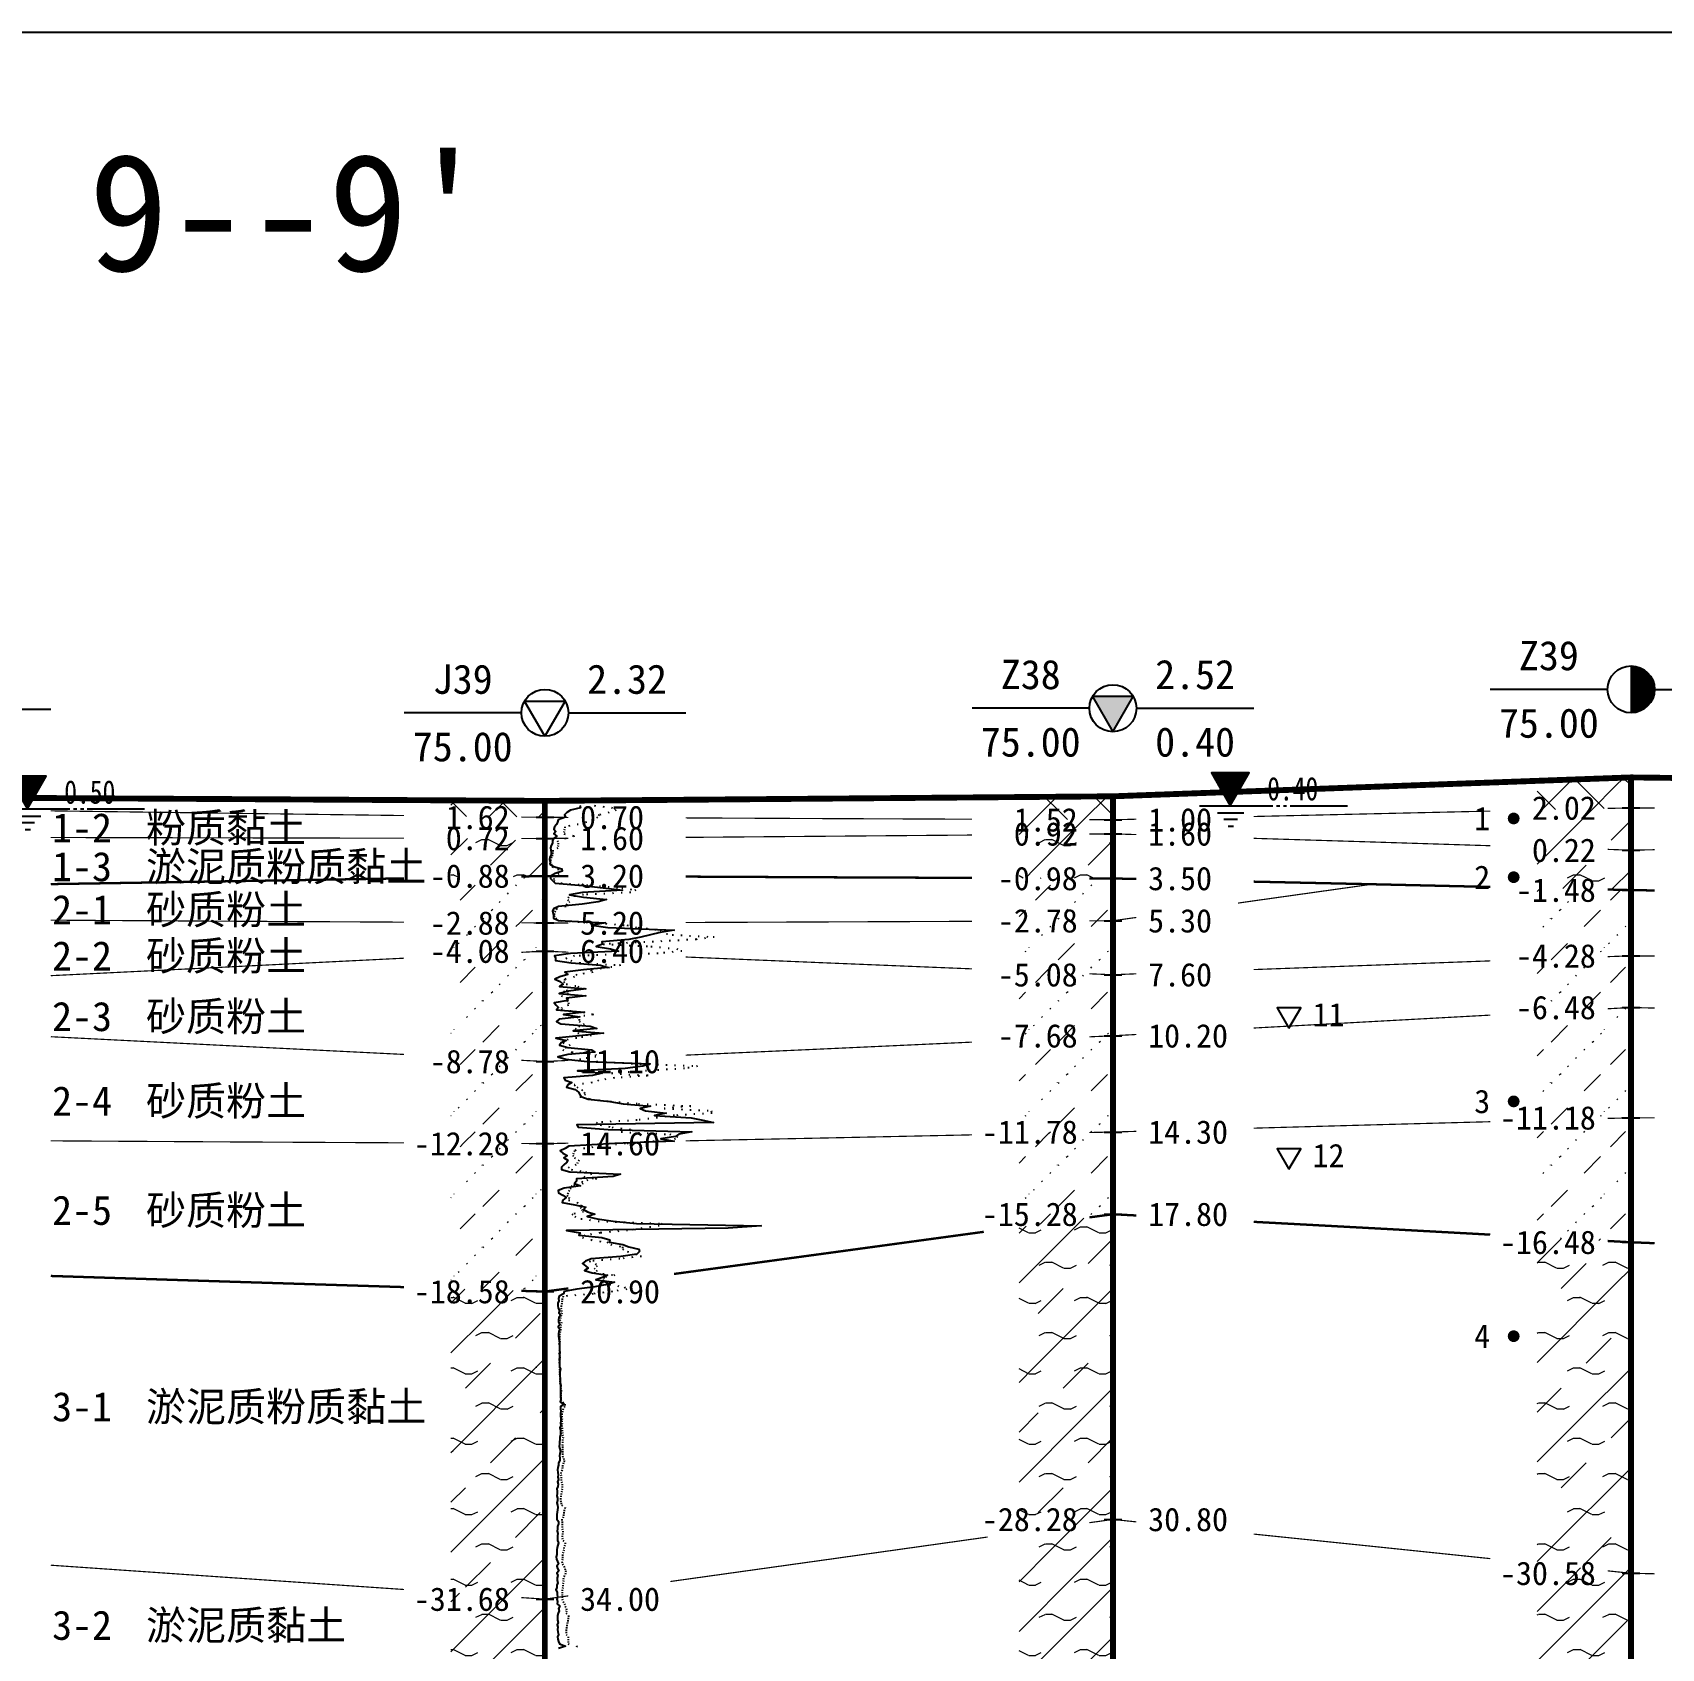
# Model space of a CAD drawing. Extents: x -37 to 3540, y -1485 to 297.
# Drawn here: x 1748.4 to 1887.2, y -152.6 to -15 of the extents above; entities that cross this region are included whole.
import ezdxf
from ezdxf.enums import TextEntityAlignment as Align

# ---------------------------------------------------------------- set-up
doc = ezdxf.new("R2010")
doc.units = 0
doc.linetypes.add('DOT', pattern=[6.35, 0, -6.35])
doc.layers.get('0').update_dxf_attribs({"linetype": 'CONTINUOUS'})
for name, color, linetype in [('CURVE', 200, 'CONTINUOUS'), ('FRAME', 7, 'CONTINUOUS'), ('HOLE', 41, 'CONTINUOUS'), ('SAMPLE', 1, 'CONTINUOUS'), ('STRATUM', 241, 'CONTINUOUS')]:
    doc.layers.add(name, color=color, linetype=linetype)
doc.layers.add('HATCH', color=7, linetype='CONTINUOUS', lineweight=13)
doc.styles.add('ST', font='')
doc.styles.get('ST').set_extended_font_data('SimSun')
pattern_1 = [(45, (1478.7585, -297), (-2.12132, 2.12132), [10, 0]), (135, (1478.7585, -297), (-2.12132, -2.12132), [10, 0])]
pattern_2 = [(45, (1478.7585, -297), (-4.24264, 4.24264), [10, 0]), (45, (1479.8195, -300.182), (-2.12132, 6.36396), [3, -3]), (26.565, (1479.8326, -297.2536), (5.999823, 5.999812), [0.567, -12.849]), (0, (1479.2656, -297.2536), (0, 6), [0.567, -5.433]), (26.565, (1477.1772, -297), (5.999823, 5.999812), [0.567, -12.849]), (0, (1477.6843, -296.7464), (0, 6), [0.567, -5.433]), (153.435, (1479.2656, -297.2536), (-5.999818, -5e-06), [1.134, -12.2826]), (26.565, (1482.8326, -294.2536), (5.999823, 5.999812), [0.567, -12.849]), (0, (1482.2656, -294.2536), (0, 6), [0.567, -5.433]), (26.565, (1480.1772, -294), (5.999823, 5.999812), [0.567, -12.849]), (0, (1480.6843, -293.7464), (0, 6), [0.567, -5.433]), (153.435, (1482.2656, -294.2536), (-5.999818, -5e-06), [1.134, -12.2826])]
pattern_3 = [(45, (1478.7585, -297), (-7e-07, 6.99998), [1.97196, -7.92754]), (45, (1481.5713, -294.171), (-7e-07, 6.99998), [1.99367, -7.90583]), (45, (1483.826, -291.918), (-7e-07, 6.99998), [1.81361, -8.08588]), (26.56505, (1478.7585, -293.5), (7, 7), [0.0965, -15.55598]), (36.8699, (1479.4585, -292.8), (7, 7), [0.19775, -34.80225]), (315, (1482.2585, -290.024), (6.99998, 1e-06), [0.03305, -9.86644]), (26.56505, (1482.2585, -297), (7, 7), [0.14475, -15.50773]), (26.56505, (1482.9585, -296.3), (7, 7), [0.10528, -15.5472]), (90, (1483.3085, -295.95), (-7, -5e-07), [0.02877, -6.97123]), (26.56505, (1483.6585, -295.6), (7, 7), [0.09101, -31.21394]), (36.8699, (1484.3585, -294.9), (7, 7), [0.11069, -34.88931]), (45, (1485.0585, -294.2), (-2e-07, 6.99998), [0.10911, -9.79038]), (315, (1485.6726, -293.452), (6.99998, 1e-06), [0.03305, -9.86644]), (36.8699, (1480.1585, -292.1), (7, 7), [0.10224, -34.89776]), (53.1301, (1480.8585, -291.4), (13.9999998, 21), [0.13438, -34.86562]), (53.1301, (1481.5585, -290.7), (13.9999998, 21), [0.12625, -34.87375])]
pattern_4 = [(45, (1478.7585, -297), (-2.12132, 2.12132), [10, 0]), (26.565, (1479.8326, -297.2536), (5.999823, 5.999812), [0.567, -12.849]), (0, (1479.2656, -297.2536), (0, 6), [0.567, -5.433]), (26.565, (1477.1772, -297), (5.999823, 5.999812), [0.567, -12.849]), (0, (1477.6843, -296.7464), (0, 6), [0.567, -5.433]), (153.435, (1479.2656, -297.2536), (-5.999818, -5e-06), [1.134, -12.2826]), (26.565, (1482.8326, -294.2536), (5.999823, 5.999812), [0.567, -12.849]), (0, (1482.2656, -294.2536), (0, 6), [0.567, -5.433]), (26.565, (1480.1772, -294), (5.999823, 5.999812), [0.567, -12.849]), (0, (1480.6843, -293.7464), (0, 6), [0.567, -5.433]), (153.435, (1482.2656, -294.2536), (-5.999818, -5e-06), [1.134, -12.2826])]
pattern_5 = [(45, (1478.7585, -297), (-4.24264, 4.24264), [10, 0]), (45, (1479.8195, -300.182), (-2.12132, 6.36396), [3, -3])]

# ---------------------------------------------------------------- blocks, each defined once
blk = doc.blocks.new('图头_剖面图A3')
at = {"style": 'ST'}
for tag, height, p in [('01_剖面号', 10, (64.41, 11.39)), ('03＿纵向比例', 4.6, (50.43, -5.28)), ('02_横向比例', 4.6, (-18.82, -5.99))]:
    blk.add_attdef(tag, text='', height=height, dxfattribs=at).set_placement(p, align=Align.MIDDLE_LEFT)
blk = doc.blocks.new('H_cpt_hole')
for p, q in [((-1.73, 1), (1.73, 1)), ((0, -2), (-1.73, 1)), ((1.73, 1), (0, -2))]:
    blk.add_line(p, q)
blk.add_circle((0, 0), 2)
blk = doc.blocks.new('H_spt_hole')
blk.add_hatch(color=256).paths.add_polyline_path([(1.73, 1), (-1.73, 1), (0, -2)])
blk.add_lwpolyline([(0, -2), (1.73, 1), (-1.73, 1)], close=True)
blk.add_circle((0, 0), 2)
blk = doc.blocks.new('H_sam_hole')
blk.add_line((0, 2), (0, -2))
at = {"const_width": 2}
blk.add_lwpolyline([(0, -1, 0.414214), (1, 0, 0.414214), (0, 1, 1)], format="xyb", dxfattribs=at)
blk.add_circle((0, 0), 2)
blk = doc.blocks.new('SampleSoilUndisturbed')
at = {"const_width": 0.5}
blk.add_lwpolyline([(-0.25, 0, 1), (0.25, 0, 1)], format="xyb", close=True, dxfattribs=at)
blk = doc.blocks.new('TrigonHollow')
blk.add_lwpolyline([(0, -1.15), (1, 0.58), (-1, 0.58)], close=True)
blk = doc.blocks.new('Gwl')
blk.add_lwpolyline([(0, 0, 0, 3.22, 0), (0, 2.79, 3.22, 3.22, 0)], format="xyseb")
blk.add_lwpolyline([(0, 0), (1.61, 2.79), (-1.61, 2.79)], close=True)
for points in [[(-2.63, 0), (3.61, 0)], [(3.93, 0), (4.21, 0)], [(4.53, 0), (4.8, 0)], [(5.09, 0), (9.99, 0)], [(-1.09, -0.61), (1.16, -0.61)], [(-0.54, -1.14), (0.61, -1.14)], [(-0.19, -1.74), (0.26, -1.74)]]:
    blk.add_lwpolyline(points)
at = {"style": 'ST', "width": 0.8}
blk.add_attdef('*GWL', (3.14, 0.45), '', height=2, dxfattribs=at)

msp = doc.modelspace()

# ---------------------------------------------------------------- hatches: boundary and pattern name
at = {"layer": 'HATCH'}
h = msp.add_hatch(dxfattribs=at)
h.set_pattern_fill('STT', color=50, style=0)
h.set_pattern_definition(pattern_1)
h.paths.add_polyline_path([(1884.58, -78.45), (1876.58, -78.74), (1876.58, -81.23), (1884.58, -81.05)])
h.paths.add_polyline_path([(1875.37, -82.53), (1882.06, -82.53), (1882.06, -79.6), (1875.37, -79.6)], flags=9)
h = msp.add_hatch(dxfattribs=at)
h.set_pattern_fill('STT', color=50, style=0)
h.set_pattern_definition(pattern_1)
h.paths.add_polyline_path([(1792.05, -80.45), (1784.05, -80.41), (1784.05, -81.75), (1792.05, -81.85)])
h.paths.add_polyline_path([(1782.84, -83.34), (1789.53, -83.34), (1789.53, -80.41), (1782.84, -80.41)], flags=9)
h = msp.add_hatch(dxfattribs=at)
h.set_pattern_fill('STT', color=50, style=0)
h.set_pattern_definition(pattern_1)
h.paths.add_polyline_path([(1840.44, -80.06), (1832.44, -80.12), (1832.44, -82.02), (1840.44, -82.06)])
h.paths.add_polyline_path([(1831.24, -83.54), (1837.93, -83.54), (1837.93, -80.63), (1831.24, -80.63)], flags=9)
h = msp.add_hatch(dxfattribs=at)
h.set_pattern_fill('FZNT', color=32, style=0)
h.set_pattern_definition(pattern_5)
h.paths.add_polyline_path([(1884.58, -81.05), (1876.58, -81.23), (1876.58, -84.39), (1884.58, -84.65)])
h.paths.add_polyline_path([(1875.37, -86.13), (1882.06, -86.13), (1882.06, -83.2), (1875.37, -83.2)], flags=9)
h.paths.add_polyline_path([(1875.37, -82.53), (1882.06, -82.53), (1882.06, -79.6), (1875.37, -79.6)], flags=9)
h = msp.add_hatch(dxfattribs=at)
h.set_pattern_fill('YNFNT', color=251, style=0)
h.set_pattern_definition(pattern_2)
h.paths.add_polyline_path([(1840.44, -83.26), (1832.44, -83.32), (1832.44, -87.02), (1840.44, -87.06)])
h.paths.add_polyline_path([(1829.8, -88.55), (1837.93, -88.55), (1837.93, -85.61), (1829.8, -85.61)], flags=9)
h.paths.add_polyline_path([(1831.23, -84.75), (1837.93, -84.75), (1837.93, -81.81), (1831.23, -81.81)], flags=9)
h = msp.add_hatch(dxfattribs=at)
h.set_pattern_fill('FZNT', color=32, style=0)
h.set_pattern_definition(pattern_5)
h.paths.add_polyline_path([(1840.44, -82.06), (1832.44, -82.02), (1832.44, -83.32), (1840.44, -83.26)])
h.paths.add_polyline_path([(1831.23, -84.75), (1837.93, -84.75), (1837.93, -81.81), (1831.23, -81.81)], flags=9)
h.paths.add_polyline_path([(1831.24, -83.54), (1837.93, -83.54), (1837.93, -80.63), (1831.24, -80.63)], flags=9)
h = msp.add_hatch(dxfattribs=at)
h.set_pattern_fill('YNFNT', color=251, style=0)
h.set_pattern_definition(pattern_2)
h.paths.add_polyline_path([(1792.05, -83.65), (1784.05, -83.64), (1784.05, -86.99), (1792.05, -86.85)])
h.paths.add_polyline_path([(1781.41, -88.34), (1789.53, -88.34), (1789.53, -85.41), (1781.41, -85.41)], flags=9)
h.paths.add_polyline_path([(1782.84, -85.14), (1789.53, -85.14), (1789.53, -82.21), (1782.84, -82.21)], flags=9)
h = msp.add_hatch(dxfattribs=at)
h.set_pattern_fill('YNFNT', color=251, style=0)
h.set_pattern_definition(pattern_2)
h.paths.add_polyline_path([(1884.58, -84.65), (1876.58, -84.39), (1876.58, -87.87), (1884.58, -88.05)])
h.paths.add_polyline_path([(1873.94, -89.53), (1882.06, -89.53), (1882.06, -86.6), (1873.94, -86.6)], flags=9)
h.paths.add_polyline_path([(1875.37, -86.13), (1882.06, -86.13), (1882.06, -83.2), (1875.37, -83.2)], flags=9)
h = msp.add_hatch(dxfattribs=at)
h.set_pattern_fill('SZFT', color=52, style=0)
h.set_pattern_definition(pattern_3)
h.paths.add_polyline_path([(1792.05, -86.85), (1784.05, -86.99), (1784.05, -90.81), (1792.05, -90.85)])
h.paths.add_polyline_path([(1781.41, -92.34), (1789.53, -92.34), (1789.53, -89.41), (1781.41, -89.41)], flags=9)
h.paths.add_polyline_path([(1781.41, -88.34), (1789.53, -88.34), (1789.53, -85.41), (1781.41, -85.41)], flags=9)
h = msp.add_hatch(dxfattribs=at)
h.set_pattern_fill('SZFT', color=52, style=0)
h.set_pattern_definition(pattern_3)
h.paths.add_polyline_path([(1840.44, -87.06), (1832.44, -87.02), (1832.44, -90.69), (1840.44, -90.66)])
h.paths.add_polyline_path([(1829.8, -92.15), (1837.93, -92.15), (1837.93, -89.21), (1829.8, -89.21)], flags=9)
h.paths.add_polyline_path([(1829.8, -88.55), (1837.93, -88.55), (1837.93, -85.61), (1829.8, -85.61)], flags=9)
h = msp.add_hatch(dxfattribs=at)
h.set_pattern_fill('SZFT', color=52, style=0)
h.set_pattern_definition(pattern_3)
h.paths.add_polyline_path([(1884.58, -88.05), (1876.58, -87.87), (1876.58, -93.94), (1884.58, -93.65)])
h.paths.add_polyline_path([(1873.94, -95.13), (1882.06, -95.13), (1882.06, -92.2), (1873.94, -92.2)], flags=9)
h.paths.add_polyline_path([(1873.94, -89.53), (1882.06, -89.53), (1882.06, -86.6), (1873.94, -86.6)], flags=9)
h = msp.add_hatch(dxfattribs=at)
h.set_pattern_fill('SZFT', color=52, style=0)
h.set_pattern_definition(pattern_3)
h.paths.add_polyline_path([(1792.05, -90.85), (1784.05, -90.81), (1784.05, -93.65), (1792.05, -93.25)])
h.paths.add_polyline_path([(1781.41, -94.74), (1789.53, -94.74), (1789.53, -91.81), (1781.41, -91.81)], flags=9)
h.paths.add_polyline_path([(1781.41, -92.34), (1789.53, -92.34), (1789.53, -89.41), (1781.41, -89.41)], flags=9)
h = msp.add_hatch(dxfattribs=at)
h.set_pattern_fill('SZFT', color=52, style=0)
h.set_pattern_definition(pattern_3)
h.paths.add_polyline_path([(1840.44, -90.66), (1832.44, -90.69), (1832.44, -94.93), (1840.44, -95.26)])
h.paths.add_polyline_path([(1829.8, -96.75), (1837.93, -96.75), (1837.93, -93.81), (1829.8, -93.81)], flags=9)
h.paths.add_polyline_path([(1829.8, -92.15), (1837.93, -92.15), (1837.93, -89.21), (1829.8, -89.21)], flags=9)
h = msp.add_hatch(dxfattribs=at)
h.set_pattern_fill('SZFT', color=52, style=0)
h.set_pattern_definition(pattern_3)
h.paths.add_polyline_path([(1792.05, -93.25), (1784.05, -93.65), (1784.05, -102.25), (1792.05, -102.65)])
h.paths.add_polyline_path([(1781.41, -104.14), (1789.53, -104.14), (1789.53, -101.21), (1781.41, -101.21)], flags=9)
h.paths.add_polyline_path([(1781.41, -94.74), (1789.53, -94.74), (1789.53, -91.81), (1781.41, -91.81)], flags=9)
h = msp.add_hatch(dxfattribs=at)
h.set_pattern_fill('SZFT', color=52, style=0)
h.set_pattern_definition(pattern_3)
h.paths.add_polyline_path([(1884.58, -93.65), (1876.58, -93.94), (1876.58, -98.48), (1884.58, -98.05)])
h.paths.add_polyline_path([(1873.94, -99.53), (1882.06, -99.53), (1882.06, -96.6), (1873.94, -96.6)], flags=9)
h.paths.add_polyline_path([(1873.94, -95.13), (1882.06, -95.13), (1882.06, -92.2), (1873.94, -92.2)], flags=9)
h = msp.add_hatch(dxfattribs=at)
h.set_pattern_fill('SZFT', color=52, style=0)
h.set_pattern_definition(pattern_3)
h.paths.add_polyline_path([(1840.44, -95.26), (1832.44, -94.93), (1832.44, -100.82), (1840.44, -100.46)])
h.paths.add_polyline_path([(1829.8, -101.95), (1837.93, -101.95), (1837.93, -99.01), (1829.8, -99.01)], flags=9)
h.paths.add_polyline_path([(1829.8, -96.75), (1837.93, -96.75), (1837.93, -93.81), (1829.8, -93.81)], flags=9)
h = msp.add_hatch(dxfattribs=at)
h.set_pattern_fill('SZFT', color=52, style=0)
h.set_pattern_definition(pattern_3)
h.paths.add_polyline_path([(1884.58, -98.05), (1876.58, -98.48), (1876.58, -107.67), (1884.58, -107.45)])
h.paths.add_polyline_path([(1872.51, -108.93), (1882.06, -108.93), (1882.06, -106), (1872.51, -106)], flags=9)
h.paths.add_polyline_path([(1873.94, -99.53), (1882.06, -99.53), (1882.06, -96.6), (1873.94, -96.6)], flags=9)
h = msp.add_hatch(dxfattribs=at)
h.set_pattern_fill('SZFT', color=52, style=0)
h.set_pattern_definition(pattern_3)
h.paths.add_polyline_path([(1840.44, -100.46), (1832.44, -100.82), (1832.44, -108.82), (1840.44, -108.66)])
h.paths.add_polyline_path([(1828.37, -110.15), (1837.93, -110.15), (1837.93, -107.21), (1828.37, -107.21)], flags=9)
h.paths.add_polyline_path([(1829.8, -101.95), (1837.93, -101.95), (1837.93, -99.01), (1829.8, -99.01)], flags=9)
h = msp.add_hatch(dxfattribs=at)
h.set_pattern_fill('SZFT', color=52, style=0)
h.set_pattern_definition(pattern_3)
h.paths.add_polyline_path([(1792.05, -102.65), (1784.05, -102.25), (1784.05, -109.61), (1792.05, -109.65)])
h.paths.add_polyline_path([(1779.98, -111.14), (1789.53, -111.14), (1789.53, -108.21), (1779.98, -108.21)], flags=9)
h.paths.add_polyline_path([(1781.41, -104.14), (1789.53, -104.14), (1789.53, -101.21), (1781.41, -101.21)], flags=9)
h = msp.add_hatch(dxfattribs=at)
h.set_pattern_fill('SZFT', color=52, style=0)
h.set_pattern_definition(pattern_3)
h.paths.add_polyline_path([(1884.58, -107.45), (1876.58, -107.67), (1876.58, -117.61), (1884.58, -118.05)])
h.paths.add_polyline_path([(1872.51, -119.53), (1882.06, -119.53), (1882.06, -116.6), (1872.51, -116.6)], flags=9)
h.paths.add_polyline_path([(1872.51, -108.93), (1882.06, -108.93), (1882.06, -106), (1872.51, -106)], flags=9)
h = msp.add_hatch(dxfattribs=at)
h.set_pattern_fill('SZFT', color=52, style=0)
h.set_pattern_definition(pattern_3)
h.paths.add_polyline_path([(1792.05, -109.65), (1784.05, -109.61), (1784.05, -122), (1792.05, -122.25)])
h.paths.add_polyline_path([(1779.98, -123.74), (1789.53, -123.74), (1789.53, -120.81), (1779.98, -120.81)], flags=9)
h.paths.add_polyline_path([(1779.98, -111.14), (1789.53, -111.14), (1789.53, -108.21), (1779.98, -108.21)], flags=9)
h = msp.add_hatch(dxfattribs=at)
h.set_pattern_fill('SZFT', color=52, style=0)
h.set_pattern_definition(pattern_3)
h.paths.add_polyline_path([(1840.44, -108.66), (1832.44, -108.82), (1832.44, -116.75), (1840.44, -115.66)])
h.paths.add_polyline_path([(1828.37, -117.15), (1837.93, -117.15), (1837.93, -114.21), (1828.37, -114.21)], flags=9)
h.paths.add_polyline_path([(1828.37, -110.15), (1837.93, -110.15), (1837.93, -107.21), (1828.37, -107.21)], flags=9)
h = msp.add_hatch(dxfattribs=at)
h.set_pattern_fill('YNFNT', color=251, style=0)
h.set_pattern_definition(pattern_2)
h.paths.add_polyline_path([(1840.44, -115.66), (1832.44, -116.75), (1832.44, -142.78), (1840.44, -141.66)])
h.paths.add_polyline_path([(1828.37, -143.15), (1837.93, -143.15), (1837.93, -140.21), (1828.37, -140.21)], flags=9)
h.paths.add_polyline_path([(1828.37, -117.15), (1837.93, -117.15), (1837.93, -114.21), (1828.37, -114.21)], flags=9)
h = msp.add_hatch(dxfattribs=at)
h.set_pattern_fill('YNFNT', color=251, style=0)
h.set_pattern_definition(pattern_2)
h.paths.add_polyline_path([(1884.58, -118.05), (1876.58, -117.61), (1876.58, -145.41), (1884.58, -146.25)])
h.paths.add_polyline_path([(1872.51, -147.73), (1882.06, -147.73), (1882.06, -144.8), (1872.51, -144.8)], flags=9)
h.paths.add_polyline_path([(1872.51, -119.53), (1882.06, -119.53), (1882.06, -116.6), (1872.51, -116.6)], flags=9)
h = msp.add_hatch(dxfattribs=at)
h.set_pattern_fill('YNFNT', color=251, style=0)
h.set_pattern_definition(pattern_2)
h.paths.add_polyline_path([(1792.05, -122.25), (1784.05, -122), (1784.05, -147.9), (1792.05, -148.45)])
h.paths.add_polyline_path([(1779.98, -149.94), (1789.53, -149.94), (1789.53, -147.01), (1779.98, -147.01)], flags=9)
h.paths.add_polyline_path([(1779.98, -123.74), (1789.53, -123.74), (1789.53, -120.81), (1779.98, -120.81)], flags=9)
h = msp.add_hatch(dxfattribs=at)
h.set_pattern_fill('YNNT', color=251, style=0)
h.set_pattern_definition(pattern_4)
h.paths.add_polyline_path([(1840.44, -141.66), (1832.44, -142.78), (1832.44, -155.69), (1840.44, -155.46)])
h.paths.add_polyline_path([(1828.37, -156.95), (1837.93, -156.95), (1837.93, -154.01), (1828.37, -154.01)], flags=9)
h.paths.add_polyline_path([(1828.37, -143.15), (1837.93, -143.15), (1837.93, -140.21), (1828.37, -140.21)], flags=9)
h = msp.add_hatch(dxfattribs=at)
h.set_pattern_fill('YNNT', color=251, style=0)
h.set_pattern_definition(pattern_4)
h.paths.add_polyline_path([(1884.58, -146.25), (1876.58, -145.41), (1876.58, -155.28), (1884.58, -155.25)])
h.paths.add_polyline_path([(1872.51, -156.73), (1882.06, -156.73), (1882.06, -153.8), (1872.51, -153.8)], flags=9)
h.paths.add_polyline_path([(1872.51, -147.73), (1882.06, -147.73), (1882.06, -144.8), (1872.51, -144.8)], flags=9)
h = msp.add_hatch(dxfattribs=at)
h.set_pattern_fill('YNNT', color=251, style=0)
h.set_pattern_definition(pattern_4)
h.paths.add_polyline_path([(1792.05, -148.45), (1784.05, -147.9), (1784.05, -156.36), (1792.05, -156.85)])
h.paths.add_polyline_path([(1779.98, -158.34), (1789.53, -158.34), (1789.53, -155.41), (1779.98, -155.41)], flags=9)
h.paths.add_polyline_path([(1779.98, -149.94), (1789.53, -149.94), (1789.53, -147.01), (1779.98, -147.01)], flags=9)

# ---------------------------------------------------------------- linework, layer by layer
at = {"layer": 'CURVE', "color": 30, "linetype": 'Continuous'}
msp.add_lwpolyline([(1795.02, -80.85), (1795.07, -81.05), (1794.23, -81.25), (1793.92, -81.45), (1793.71, -81.65), (1793.81, -81.85), (1793.17, -82.05), (1793.11, -82.25), (1793.03, -82.45), (1792.87, -82.65), (1792.8, -82.85), (1792.99, -83.05), (1792.82, -83.25), (1793.08, -83.45), (1792.78, -83.65), (1792.69, -83.85), (1792.71, -84.05), (1792.58, -84.25), (1792.53, -84.45), (1792.56, -84.65), (1792.58, -84.85), (1792.58, -85.05), (1792.47, -85.25), (1792.43, -85.45), (1792.51, -85.65), (1792.47, -85.85), (1792.79, -86.05), (1793.49, -86.25), (1793.51, -86.45), (1792.93, -86.65), (1792.53, -86.85), (1792.53, -87.05), (1792.72, -87.25), (1792.92, -87.45), (1795.28, -87.65), (1797.02, -87.85), (1798.65, -88.05), (1795.25, -88.25), (1794.16, -88.45), (1795.35, -88.65), (1797.3, -88.85), (1796.59, -89.05), (1795.22, -89.25), (1793.21, -89.45), (1792.78, -89.65), (1792.71, -89.85), (1792.76, -90.05), (1792.79, -90.25), (1792.79, -90.45), (1793.2, -90.65), (1797.22, -90.85), (1796.05, -91.05), (1797.42, -91.25), (1803.07, -91.45), (1801.88, -91.65), (1801.05, -91.85), (1800.22, -92.05), (1799.19, -92.25), (1796.91, -92.45), (1796.95, -92.65), (1796.41, -92.85), (1797.65, -93.05), (1798.33, -93.25), (1794.24, -93.45), (1792.87, -93.65), (1792.95, -93.85), (1792.96, -94.05), (1794.3, -94.25), (1796.78, -94.45), (1797.42, -94.65), (1795.33, -94.85), (1793.75, -95.05), (1794, -95.25), (1793.31, -95.45), (1792.89, -95.65), (1793.34, -95.85), (1793.62, -96.05), (1793.29, -96.25), (1795.54, -96.45), (1794.05, -96.65), (1793.26, -96.85), (1795.55, -97.05), (1793.89, -97.25), (1793.99, -97.45), (1792.85, -97.65), (1793, -97.85), (1793.21, -98.05), (1793.03, -98.25), (1795.43, -98.45), (1793.63, -98.65), (1795.04, -98.85), (1793.26, -99.05), (1793.04, -99.25), (1793.4, -99.45), (1795.92, -99.65), (1796.47, -99.85), (1794.45, -100.05), (1797.03, -100.25), (1795.25, -100.45), (1792.97, -100.65), (1793.85, -100.85), (1793.44, -101.05), (1793.28, -101.25), (1793.99, -101.45), (1796.02, -101.65), (1796.29, -101.85), (1794, -102.05), (1793.16, -102.25), (1793.83, -102.45), (1795.64, -102.65), (1801.01, -102.85), (1800.4, -103.05), (1798.88, -103.25), (1794.82, -103.45), (1796.93, -103.65), (1796.11, -103.85), (1793.67, -104.05), (1793.77, -104.25), (1794.34, -104.45), (1793.99, -104.65), (1793.9, -104.85), (1794.63, -105.05), (1794.92, -105.25), (1795.03, -105.45), (1795.19, -105.65), (1795.74, -105.85), (1797.57, -106.05), (1798.71, -106.25), (1801.04, -106.45), (1800.16, -106.65), (1800.62, -106.85), (1802.38, -107.05), (1801.4, -107.25), (1804.5, -107.45), (1805.5, -107.65), (1806.4, -107.85), (1794.76, -108.05), (1794.89, -108.25), (1797.45, -108.45), (1804.57, -108.65), (1803.45, -108.85), (1803.17, -109.05), (1801.93, -109.25), (1803.05, -109.45), (1798.02, -109.65), (1794.08, -109.85), (1793.78, -110.05), (1793.34, -110.25), (1793.57, -110.45), (1793.94, -110.65), (1793.67, -110.85), (1793.99, -111.05), (1793.88, -111.25), (1793.66, -111.45), (1793.46, -111.65), (1793.46, -111.85), (1794.18, -112.05), (1798.49, -112.25), (1797.86, -112.45), (1794.74, -112.65), (1794.74, -112.85), (1794.56, -113.05), (1795.07, -113.25), (1793.68, -113.45), (1793.17, -113.65), (1793.22, -113.85), (1793.57, -114.05), (1793.87, -114.25), (1793.59, -114.45), (1793.52, -114.65), (1794.6, -114.85), (1795.54, -115.05), (1795.34, -115.25), (1795.68, -115.45), (1796.31, -115.65), (1795.64, -115.85), (1796.49, -116.05), (1797.88, -116.25), (1799.86, -116.45), (1810.47, -116.65), (1807.65, -116.85), (1793.9, -117.05), (1795.06, -117.25), (1794.93, -117.45), (1796.89, -117.65), (1797.59, -117.85), (1797.52, -118.05), (1798.7, -118.25), (1799.19, -118.45), (1800.05, -118.65), (1800.12, -118.85), (1799.89, -119.05), (1798.52, -119.25), (1795.99, -119.45), (1795.5, -119.65), (1795.24, -119.85), (1795.51, -120.05), (1795.75, -120.25), (1795.43, -120.45), (1796.07, -120.65), (1797.38, -120.85), (1796.97, -121.05), (1796.39, -121.25), (1797.99, -121.45), (1797.36, -121.65), (1796.31, -121.85), (1794.77, -122.05), (1793.69, -122.25), (1793.64, -122.45), (1793.27, -122.65), (1793.22, -122.85), (1793.25, -123.05), (1793.16, -123.25), (1793.15, -123.45), (1793.18, -123.65), (1793.3, -123.85), (1793.24, -124.05), (1793.4, -124.25), (1793.24, -124.45), (1793.22, -124.65), (1793.2, -124.85), (1793.33, -125.05), (1793.18, -125.25), (1793.32, -125.45), (1793.24, -125.65), (1793.22, -125.85), (1793.22, -126.05), (1793.24, -126.25), (1793.26, -126.45), (1793.29, -126.65), (1793.28, -126.85), (1793.3, -127.05), (1793.3, -127.25), (1793.32, -127.45), (1793.3, -127.65), (1793.28, -127.85), (1793.27, -128.05), (1793.3, -128.25), (1793.29, -128.45), (1793.29, -128.65), (1793.38, -128.85), (1793.31, -129.05), (1793.31, -129.25), (1793.32, -129.45), (1793.35, -129.65), (1793.36, -129.85), (1793.35, -130.05), (1793.42, -130.25), (1793.39, -130.45), (1793.38, -130.65), (1793.38, -130.85), (1793.38, -131.05), (1793.39, -131.25), (1793.4, -131.45), (1793.36, -131.65), (1793.68, -131.85), (1793.37, -132.05), (1793.38, -132.25), (1793.4, -132.45), (1793.38, -132.65), (1793.38, -132.85), (1793.41, -133.05), (1793.4, -133.25), (1793.38, -133.45), (1793.41, -133.65), (1793.32, -133.85), (1793.39, -134.05), (1793.38, -134.25), (1793.38, -134.45), (1793.31, -134.65), (1793.33, -134.85), (1793.29, -135.05), (1793.29, -135.25), (1793.26, -135.45), (1793.33, -135.65), (1793.38, -135.85), (1793.31, -136.05), (1793.3, -136.25), (1793.31, -136.45), (1793.32, -136.65), (1793.2, -136.85), (1793.21, -137.05), (1793.15, -137.25), (1793.13, -137.45), (1793.15, -137.65), (1793.17, -137.85), (1793.15, -138.05), (1793.2, -138.25), (1793.13, -138.45), (1793.17, -138.65), (1793.16, -138.85), (1793.08, -139.05), (1793.09, -139.25), (1793.09, -139.45), (1793.07, -139.65), (1793.11, -139.85), (1793.12, -140.05), (1793.08, -140.25), (1793.11, -140.45), (1793.14, -140.65), (1793.11, -140.85), (1793.09, -141.05), (1793.06, -141.25), (1793.08, -141.45), (1793.07, -141.65), (1793.2, -141.85), (1793.2, -142.05), (1793.12, -142.25), (1793.11, -142.45), (1793.09, -142.65), (1793.14, -142.85), (1793.12, -143.05), (1793.11, -143.25), (1793.11, -143.45), (1793.21, -143.65), (1793.14, -143.85), (1793.09, -144.05), (1793.06, -144.25), (1793.06, -144.45), (1793.07, -144.65), (1793.01, -144.85), (1793.03, -145.05), (1793.13, -145.25), (1793.22, -145.45), (1793.07, -145.65), (1793.12, -145.85), (1793.25, -146.05), (1793.08, -146.25), (1793.16, -146.45), (1793.09, -146.65), (1793.09, -146.85), (1793.14, -147.05), (1793.07, -147.25), (1793.06, -147.45), (1792.99, -147.65), (1793.09, -147.85), (1793.1, -148.05), (1793.11, -148.25), (1793.08, -148.45), (1793.11, -148.65), (1793.09, -148.85), (1793.31, -149.05), (1793.21, -149.25), (1793.27, -149.45), (1793.19, -149.65), (1793.11, -149.85), (1793.12, -150.05), (1793.11, -150.25), (1793.17, -150.45), (1793.09, -150.65), (1793.16, -150.85), (1793.11, -151.05), (1793.14, -151.25), (1793.21, -151.45), (1793.13, -151.65), (1793.16, -151.85), (1793.21, -152.05), (1793.29, -152.25), (1793.8, -152.45), (1793.22, -152.65)], dxfattribs=at)
at = {"layer": 'CURVE', "color": 100, "linetype": 'DOT', "ltscale": 0.1}
msp.add_lwpolyline([(1796.26, -80.85), (1797.93, -81.05), (1798.12, -81.25), (1797.53, -81.45), (1796.68, -81.65), (1796.52, -81.85), (1796.22, -82.05), (1795.59, -82.25), (1794.89, -82.45), (1793.76, -82.65), (1793.72, -82.85), (1793.68, -83.05), (1793.67, -83.25), (1794.57, -83.45), (1793.83, -83.65), (1793.12, -83.85), (1793.18, -84.05), (1793.18, -84.25), (1793.15, -84.45), (1792.73, -84.65), (1792.7, -84.85), (1792.68, -85.05), (1792.64, -85.25), (1792.53, -85.45), (1792.5, -85.65), (1792.57, -85.85), (1792.68, -86.05), (1793.17, -86.25), (1793.22, -86.45), (1793.24, -86.65), (1792.93, -86.85), (1792.82, -87.05), (1792.81, -87.25), (1793.41, -87.45), (1795.96, -87.65), (1798.6, -87.85), (1799.81, -88.05), (1799.37, -88.25), (1795.35, -88.45), (1794.08, -88.65), (1794, -88.85), (1794.16, -89.05), (1793.95, -89.25), (1793.83, -89.45), (1793.06, -89.65), (1792.96, -89.85), (1792.83, -90.05), (1792.84, -90.25), (1792.95, -90.45), (1793.39, -90.65), (1796.5, -90.85), (1799.04, -91.05), (1799.96, -91.25), (1801.92, -91.45), (1801.67, -91.65), (1802.9, -91.85), (1806.47, -92.05), (1804.95, -92.25), (1801.3, -92.45), (1797.02, -92.65), (1801.08, -92.85), (1803.29, -93.05), (1803.72, -93.25), (1801.69, -93.45), (1794.57, -93.65), (1793.82, -93.85), (1794.26, -94.05), (1795, -94.25), (1798.48, -94.45), (1797.56, -94.65), (1795.95, -94.85), (1796.12, -95.05), (1794.76, -95.25), (1794.58, -95.45), (1793.74, -95.65), (1793.63, -95.85), (1793.87, -96.05), (1794.85, -96.25), (1795.43, -96.45), (1793.64, -96.65), (1794.06, -96.85), (1793.47, -97.05), (1794, -97.25), (1793.95, -97.45), (1794.06, -97.65), (1794.05, -97.85), (1793.49, -98.05), (1793.44, -98.25), (1795.29, -98.45), (1796.19, -98.65), (1794.83, -98.85), (1794.98, -99.05), (1794.97, -99.25), (1795.4, -99.45), (1795, -99.65), (1794.62, -99.85), (1795.35, -100.05), (1794.85, -100.25), (1796, -100.45), (1794.76, -100.65), (1793.62, -100.85), (1793.6, -101.05), (1794.21, -101.25), (1793.86, -101.45), (1793.58, -101.65), (1794.35, -101.85), (1796.37, -102.05), (1796.4, -102.25), (1795, -102.45), (1796.47, -102.65), (1800.15, -102.85), (1805.06, -103.05), (1803.95, -103.25), (1800.71, -103.45), (1797.73, -103.65), (1800.84, -103.85), (1797.97, -104.05), (1796.62, -104.25), (1796.07, -104.45), (1794.54, -104.65), (1794.78, -104.85), (1795.17, -105.05), (1795.4, -105.25), (1795.52, -105.45), (1795.02, -105.65), (1795.88, -105.85), (1797.62, -106.05), (1800.02, -106.25), (1804.47, -106.45), (1802.2, -106.65), (1806.22, -106.85), (1806.3, -107.05), (1803.09, -107.25), (1801.64, -107.45), (1799.91, -107.65), (1796.41, -107.85), (1796.76, -108.05), (1797.77, -108.25), (1799.34, -108.45), (1798.55, -108.65), (1802.68, -108.85), (1803.36, -109.05), (1803.19, -109.25), (1801.35, -109.45), (1798.89, -109.65), (1796.87, -109.85), (1795.44, -110.05), (1794.59, -110.25), (1794.48, -110.45), (1794.41, -110.65), (1794.58, -110.85), (1794.97, -111.05), (1794.84, -111.25), (1794.72, -111.45), (1794.03, -111.65), (1794.29, -111.85), (1795.51, -112.05), (1796.02, -112.25), (1795.36, -112.45), (1796.44, -112.65), (1795.2, -112.85), (1795.31, -113.05), (1794.36, -113.25), (1794.25, -113.45), (1794.15, -113.65), (1794.02, -113.85), (1793.93, -114.05), (1794.12, -114.25), (1794.07, -114.45), (1794.81, -114.65), (1795.16, -114.85), (1795.09, -115.05), (1795.17, -115.25), (1795.34, -115.45), (1794.34, -115.65), (1794.59, -115.85), (1795.12, -116.05), (1796.58, -116.25), (1802.05, -116.45), (1801.79, -116.65), (1800.35, -116.85), (1799.09, -117.05), (1796.75, -117.25), (1795.44, -117.45), (1795.25, -117.65), (1795.98, -117.85), (1797.32, -118.05), (1797.66, -118.25), (1798.65, -118.45), (1798.65, -118.65), (1799.07, -118.85), (1799.8, -119.05), (1800.27, -119.25), (1798.44, -119.45), (1795.83, -119.65), (1796.35, -119.85), (1796.49, -120.05), (1796.24, -120.25), (1796.49, -120.45), (1796.26, -120.65), (1798.01, -120.85), (1797.06, -121.05), (1797.06, -121.25), (1796.91, -121.45), (1797.53, -121.65), (1798.82, -121.85), (1799.03, -122.05), (1797.8, -122.25), (1796.16, -122.45), (1793.62, -122.65), (1793.53, -122.85), (1793.51, -123.05), (1793.49, -123.25), (1793.44, -123.45), (1793.42, -123.65), (1793.46, -123.85), (1793.48, -124.05), (1793.44, -124.25), (1793.39, -124.45), (1793.31, -124.65), (1793.47, -124.85), (1793.41, -125.05), (1793.37, -125.25), (1793.4, -125.45), (1793.34, -125.65), (1793.29, -125.85), (1793.29, -126.05), (1793.3, -126.25), (1793.31, -126.45), (1793.25, -126.65), (1793.29, -126.85), (1793.28, -127.05), (1793.28, -127.25), (1793.25, -127.45), (1793.29, -127.65), (1793.33, -127.85), (1793.33, -128.05), (1793.27, -128.25), (1793.28, -128.45), (1793.29, -128.65), (1793.28, -128.85), (1793.28, -129.05), (1793.28, -129.25), (1793.31, -129.45), (1793.33, -129.65), (1793.31, -129.85), (1793.33, -130.05), (1793.37, -130.25), (1793.39, -130.45), (1793.44, -130.65), (1793.41, -130.85), (1793.41, -131.05), (1793.42, -131.25), (1793.42, -131.45), (1793.56, -131.65), (1793.74, -131.85), (1793.74, -132.05), (1793.62, -132.25), (1793.54, -132.45), (1793.48, -132.65), (1793.5, -132.85), (1793.51, -133.05), (1793.49, -133.25), (1793.51, -133.45), (1793.49, -133.65), (1793.51, -133.85), (1793.53, -134.05), (1793.53, -134.25), (1793.56, -134.45), (1793.62, -134.65), (1793.56, -134.85), (1793.56, -135.05), (1793.53, -135.25), (1793.55, -135.45), (1793.55, -135.65), (1793.54, -135.85), (1793.54, -136.05), (1793.55, -136.25), (1793.63, -136.45), (1793.71, -136.65), (1793.63, -136.85), (1793.56, -137.05), (1793.55, -137.25), (1793.51, -137.45), (1793.4, -137.65), (1793.41, -137.85), (1793.45, -138.05), (1793.44, -138.25), (1793.46, -138.45), (1793.51, -138.65), (1793.51, -138.85), (1793.51, -139.05), (1793.49, -139.25), (1793.45, -139.45), (1793.4, -139.65), (1793.39, -139.85), (1793.39, -140.05), (1793.43, -140.25), (1793.47, -140.45), (1793.77, -140.65), (1793.7, -140.85), (1793.66, -141.05), (1793.64, -141.25), (1793.62, -141.45), (1793.49, -141.65), (1793.51, -141.85), (1793.53, -142.05), (1793.53, -142.25), (1793.52, -142.45), (1793.57, -142.65), (1793.56, -142.85), (1793.53, -143.05), (1793.53, -143.25), (1793.58, -143.45), (1793.79, -143.65), (1793.74, -143.85), (1793.67, -144.05), (1793.67, -144.25), (1793.62, -144.45), (1793.56, -144.65), (1793.55, -144.85), (1793.55, -145.05), (1793.48, -145.25), (1793.55, -145.45), (1793.67, -145.65), (1793.75, -145.85), (1793.82, -146.05), (1793.81, -146.25), (1793.71, -146.45), (1793.62, -146.65), (1793.63, -146.85), (1793.6, -147.05), (1793.58, -147.25), (1793.57, -147.45), (1793.52, -147.65), (1793.51, -147.85), (1793.51, -148.05), (1793.51, -148.25), (1793.52, -148.45), (1793.61, -148.65), (1793.71, -148.85), (1793.78, -149.05), (1793.87, -149.25), (1793.89, -149.45), (1793.83, -149.65), (1794.07, -149.85), (1794.04, -150.05), (1794, -150.25), (1793.98, -150.45), (1793.91, -150.65), (1793.9, -150.85), (1793.86, -151.05), (1793.87, -151.25), (1793.86, -151.45), (1794.02, -151.65), (1794.03, -151.85), (1794.03, -152.05), (1794.03, -152.25), (1794.78, -152.45), (1794.7, -152.65)], dxfattribs=at)
at = {"layer": 'FRAME', "linetype": 'Continuous'}
msp.add_line((2043.15, -15), (1342.94, -15), dxfattribs=at)
at = {"layer": 'HOLE', "linetype": 'Continuous'}
for points in [[(1882.58, -70.95), (1872.58, -70.95)], [(1886.58, -70.95), (1896.58, -70.95)], [(1739.96, -72.64), (1749.96, -72.64)], [(1790.05, -72.95), (1780.05, -72.95)], [(1794.05, -72.95), (1804.05, -72.95)], [(1838.44, -72.56), (1828.44, -72.56)], [(1842.44, -72.56), (1852.44, -72.56)], [(1791.3, -81.85), (1792.8, -81.85)], [(1883.83, -81.05), (1885.33, -81.05)], [(1839.69, -82.06), (1841.19, -82.06)], [(1791.3, -83.65), (1792.8, -83.65)], [(1839.69, -83.26), (1841.19, -83.26)], [(1883.83, -84.65), (1885.33, -84.65)], [(1791.3, -86.85), (1792.8, -86.85)], [(1839.69, -87.06), (1841.19, -87.06)], [(1883.83, -88.05), (1885.33, -88.05)], [(1791.3, -90.85), (1792.8, -90.85)], [(1839.69, -90.66), (1841.19, -90.66)], [(1791.3, -93.25), (1792.8, -93.25)], [(1883.83, -93.65), (1885.33, -93.65)], [(1839.69, -95.26), (1841.19, -95.26)], [(1883.83, -98.05), (1885.33, -98.05)], [(1839.69, -100.46), (1841.19, -100.46)], [(1791.3, -102.65), (1792.8, -102.65)], [(1883.83, -107.45), (1885.33, -107.45)], [(1839.69, -108.66), (1841.19, -108.66)], [(1791.3, -109.65), (1792.8, -109.65)], [(1839.69, -115.66), (1841.19, -115.66)], [(1883.83, -118.05), (1885.33, -118.05)], [(1791.3, -122.25), (1792.8, -122.25)], [(1839.69, -141.66), (1841.19, -141.66)], [(1883.83, -146.25), (1885.33, -146.25)], [(1791.3, -148.45), (1792.8, -148.45)]]:
    msp.add_lwpolyline(points, dxfattribs=at)
at = {"layer": 'HOLE', "linetype": 'Continuous', "const_width": 0.5}
for points in [[(1884.58, -78.45), (1884.58, -228.45)], [(1792.05, -80.45), (1792.05, -229.15)], [(1840.44, -80.06), (1840.44, -228.76)]]:
    msp.add_lwpolyline(points, dxfattribs=at)
at = {"layer": 'STRATUM', "linetype": 'Continuous'}
for points, const_width in [([(1749.96, -80.21), (1792.05, -80.45), (1840.44, -80.06), (1884.58, -78.45), (1933.78, -79.06), (1989.67, -78.35), (2009.67, -78.35)], 0.5), ([(1735.96, -80.15), (1737.96, -80.14), (1749.96, -80.21)], 0.5), ([(1749.96, -81.3), (1765, -81.5), (1780.05, -81.7)], 0.1), ([(1790.05, -81.83), (1792.05, -81.85), (1794.05, -81.86)], 0.1), ([(1804.05, -81.9), (1816.24, -81.96), (1828.44, -82.01)], 0.1), ([(1852.44, -81.78), (1862.51, -81.55), (1872.58, -81.32)], 0.1), ([(1882.58, -81.09), (1884.58, -81.05), (1886.58, -81.05)], 0.1), ([(1838.44, -82.05), (1840.44, -82.06), (1842.44, -82.01)], 0.1), ([(1838.44, -83.27), (1840.44, -83.26), (1842.44, -83.32)], 0.1), ([(1749.96, -83.57), (1765, -83.6), (1780.05, -83.63)], 0.1), ([(1790.05, -83.65), (1792.05, -83.65), (1794.05, -83.64)], 0.1), ([(1804.05, -83.56), (1816.24, -83.46), (1828.44, -83.36)], 0.1), ([(1852.44, -83.64), (1862.51, -83.95), (1872.58, -84.27)], 0.1), ([(1882.58, -84.58), (1884.58, -84.65), (1886.58, -84.61)], 0.1), ([(1749.96, -87.54), (1765, -87.3), (1780.05, -87.05)], 0.2), ([(1790.05, -86.89), (1792.05, -86.85), (1794.05, -86.86)], 0.2), ([(1804.05, -86.9), (1816.24, -86.96), (1828.44, -87.01)], 0.2), ([(1838.44, -87.05), (1840.44, -87.06), (1842.44, -87.1)], 0.2), ([(1852.44, -87.33), (1862.51, -87.55), (1872.58, -87.78)], 0.2), ([(1851.1, -89.16), (1851.48, -89.1), (1862.51, -87.55)], 0.1), ([(1882.58, -88), (1884.58, -88.05), (1886.58, -88.08)], 0.2), ([(1749.96, -90.61), (1765, -90.7), (1780.05, -90.78)], 0.1), ([(1790.05, -90.84), (1792.05, -90.85), (1794.05, -90.85)], 0.1), ([(1804.05, -90.81), (1816.24, -90.76), (1828.44, -90.71)], 0.1), ([(1838.44, -90.67), (1840.44, -90.66), (1842.44, -90.38)], 0.1), ([(1749.96, -95.34), (1765, -94.6), (1780.05, -93.85)], 0.1), ([(1790.05, -93.35), (1792.05, -93.25), (1794.05, -93.34)], 0.1), ([(1804.05, -93.75), (1816.24, -94.26), (1828.44, -94.76)], 0.1), ([(1852.44, -94.82), (1862.51, -94.45), (1872.58, -94.08)], 0.1), ([(1882.58, -93.72), (1884.58, -93.65), (1886.58, -93.67)], 0.1), ([(1838.44, -95.18), (1840.44, -95.26), (1842.44, -95.18)], 0.1), ([(1882.58, -98.16), (1884.58, -98.05), (1886.58, -98.1)], 0.1), ([(1852.44, -99.8), (1862.51, -99.25), (1872.58, -98.7)], 0.1), ([(1749.96, -100.54), (1765, -101.3), (1780.05, -102.05)], 0.1), ([(1804.05, -102.11), (1816.24, -101.56), (1828.44, -101)], 0.1), ([(1838.44, -100.55), (1840.44, -100.46), (1842.44, -100.35)], 0.1), ([(1790.05, -102.55), (1792.05, -102.65), (1794.05, -102.56)], 0.1), ([(1852.44, -108.33), (1862.51, -108.05), (1872.58, -107.78)], 0.1), ([(1882.58, -107.5), (1884.58, -107.45), (1886.58, -107.45)], 0.1), ([(1749.96, -109.41), (1765, -109.5), (1780.05, -109.58)], 0.1), ([(1790.05, -109.64), (1792.05, -109.65), (1794.05, -109.61)], 0.1), ([(1804.05, -109.41), (1816.24, -109.16), (1828.44, -108.9)], 0.1), ([(1838.44, -108.7), (1840.44, -108.66), (1842.44, -108.6)], 0.1), ([(1838.44, -115.93), (1840.44, -115.66), (1842.44, -115.77)], 0.2), ([(1852.44, -116.31), (1862.51, -116.85), (1872.58, -117.4)], 0.2), ([(1803.05, -120.75), (1816.24, -118.96), (1829.44, -117.16)], 0.2), ([(1882.58, -117.94), (1884.58, -118.05), (1886.58, -118.13)], 0.2), ([(1749.96, -120.92), (1765, -121.4), (1780.05, -121.87)], 0.2), ([(1790.05, -122.19), (1792.05, -122.25), (1794.05, -121.98)], 0.2), ([(1838.44, -141.94), (1840.44, -141.66), (1842.44, -141.87)], 0.1), ([(1852.44, -142.91), (1862.51, -143.95), (1872.58, -145)], 0.1), ([(1802.73, -146.95), (1816.24, -145.06), (1829.76, -143.16)], 0.1), ([(1749.96, -145.56), (1765, -146.6), (1780.05, -147.63)], 0.1), ([(1882.58, -146.04), (1884.58, -146.25), (1886.58, -146.29)], 0.1), ([(1790.05, -148.32), (1792.05, -148.45), (1794.05, -148.17)], 0.1)]:
    msp.add_lwpolyline(points, dxfattribs=dict(at, const_width=const_width))

# ---------------------------------------------------------------- block references
at = {"layer": 'CURVE'}
for p, values in [((1747.96, -81.14), {'*GWL': '0.50'}), ((1850.44, -80.86), {'*GWL': '0.40'})]:
    msp.add_blockref('Gwl', p, dxfattribs=at).add_auto_attribs(values)
for p in [(1855.44, -98.66), (1855.44, -110.66)]:
    msp.add_blockref('TrigonHollow', p, dxfattribs=at)
at = {"layer": 'FRAME'}
ref = msp.add_blockref('图头_剖面图A3', (1688.76, -41.7), dxfattribs=at)
ref.add_attrib('01_剖面号', "9--9'", dxfattribs={"layer": '0', "height": 10, "style": 'ST'}).set_placement((1753.17, -30.31), align=Align.MIDDLE_LEFT)
at = {"layer": 'HOLE'}
for name, p in [('H_sam_hole', (1884.58, -70.95)), ('H_spt_hole', (1840.44, -72.56)), ('H_cpt_hole', (1792.05, -72.95))]:
    msp.add_blockref(name, p, dxfattribs=at)
at = {"layer": 'SAMPLE'}
for p in [(1874.58, -81.95), (1874.58, -86.95), (1874.58, -106.05), (1874.58, -126.05)]:
    msp.add_blockref('SampleSoilUndisturbed', p, dxfattribs=at)

# ---------------------------------------------------------------- texts
at = {"layer": 'CURVE', "style": 'ST'}
for s, p in [('11', (1857.44, -98.66)), ('12', (1857.44, -110.66))]:
    msp.add_text(s, height=2, dxfattribs=at).set_placement(p, align=Align.MIDDLE_LEFT)
at = {"layer": 'HOLE', "style": 'ST'}
for s, p in [('Z39', (1877.58, -68.07)), ('J39', (1785.05, -70.08)), ('2.32', (1799.05, -70.08)), ('Z38', (1833.44, -69.68)), ('2.52', (1847.44, -69.68)), ('75.00', (1877.58, -73.82)), ('75.00', (1785.05, -75.83)), ('75.00', (1833.44, -75.43)), ('0.40', (1847.44, -75.43))]:
    msp.add_text(s, height=2.5, dxfattribs=at).set_placement(p, align=Align.MIDDLE_CENTER)
for s, p in [('2.02', (1881.58, -81.05)), ('1.62', (1789.05, -81.85)), ('1.52', (1837.44, -82.06)), ('0.72', (1789.05, -83.65)), ('0.92', (1837.44, -83.26)), ('0.22', (1881.58, -84.65)), ('-0.88', (1789.05, -86.85)), ('-0.98', (1837.44, -87.06)), ('-1.48', (1881.58, -88.05)), ('-2.88', (1789.05, -90.85)), ('-2.78', (1837.44, -90.66)), ('-4.08', (1789.05, -93.25)), ('-4.28', (1881.58, -93.65)), ('-5.08', (1837.44, -95.26)), ('-6.48', (1881.58, -98.05)), ('-7.68', (1837.44, -100.46)), ('-8.78', (1789.05, -102.65)), ('-11.18', (1881.58, -107.45)), ('-11.78', (1837.44, -108.66)), ('-12.28', (1789.05, -109.65)), ('-15.28', (1837.44, -115.66)), ('-16.48', (1881.58, -118.05)), ('-18.58', (1789.05, -122.25)), ('-28.28', (1837.44, -141.66)), ('-30.58', (1881.58, -146.25)), ('-31.68', (1789.05, -148.45))]:
    msp.add_text(s, height=2, dxfattribs=at).set_placement(p, align=Align.MIDDLE_RIGHT)
for s, p in [('0.70', (1795.05, -81.85)), ('1.00', (1843.44, -82.06)), ('1.60', (1795.05, -83.65)), ('1.60', (1843.44, -83.26)), ('3.20', (1795.05, -86.85)), ('3.50', (1843.44, -87.06)), ('5.20', (1795.05, -90.85)), ('5.30', (1843.44, -90.66)), ('6.40', (1795.05, -93.25)), ('7.60', (1843.44, -95.26)), ('10.20', (1843.44, -100.46)), ('11.10', (1795.05, -102.65)), ('14.30', (1843.44, -108.66)), ('14.60', (1795.05, -109.65)), ('17.80', (1843.44, -115.66)), ('20.90', (1795.05, -122.25)), ('30.80', (1843.44, -141.66)), ('34.00', (1795.05, -148.45))]:
    msp.add_text(s, height=2, dxfattribs=at).set_placement(p, align=Align.MIDDLE_LEFT)
at = {"layer": 'SAMPLE', "style": 'ST'}
for s, p in [('1', (1872.58, -81.95)), ('2', (1872.58, -86.95)), ('3', (1872.58, -106.05)), ('4', (1872.58, -126.05))]:
    msp.add_text(s, height=2, dxfattribs=at).set_placement(p, align=Align.MIDDLE_RIGHT)
at = {"layer": 'STRATUM', "style": 'ST'}
for s, p in [('1-2', (1750.07, -82.74)), ('粉质黏土', (1758.07, -82.74)), ('淤泥质粉质黏土', (1758.07, -86.04)), ('1-3', (1750.07, -86.04)), ('2-1', (1750.07, -89.71)), ('砂质粉土', (1758.07, -89.71)), ('2-2', (1750.07, -93.65)), ('砂质粉土', (1758.07, -93.65)), ('2-3', (1750.07, -98.81)), ('砂质粉土', (1758.07, -98.81)), ('2-4', (1750.07, -106.01)), ('砂质粉土', (1758.07, -106.01)), ('砂质粉土', (1758.07, -115.32)), ('2-5', (1750.07, -115.32)), ('淤泥质粉质黏土', (1758.07, -132.05)), ('3-1', (1750.07, -132.05)), ('3-2', (1750.07, -150.67)), ('淤泥质黏土', (1758.07, -150.67))]:
    msp.add_text(s, height=2.5, dxfattribs=at).set_placement(p, align=Align.MIDDLE_LEFT)

doc.saveas('drawing.dxf')
